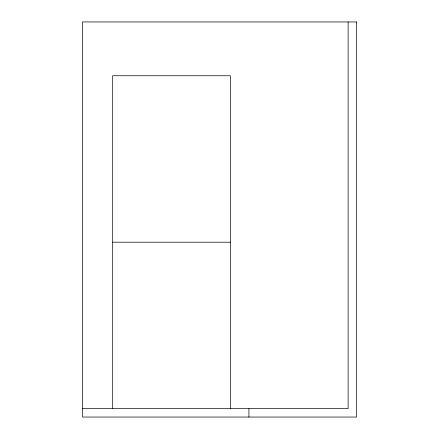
<?xml version="1.0" encoding="UTF-8"?>
<svg xmlns="http://www.w3.org/2000/svg" width="439" height="439" viewBox="0 0 439 439"><rect width="100%" height="100%" fill="white"/><g stroke="black" fill="none" stroke-linecap="round" stroke-linejoin="round"><path stroke-width="0.66" d="M112.691 242.196L230.382 242.196M82.477 408.643L348.116 408.643L348.116 21.95M248.924 408.643L248.924 417.05M230.382 408.643L230.382 75.749L112.691 75.749L112.691 408.643M356.523 21.95L82.477 21.95L82.477 417.05L356.523 417.05L356.523 21.95"/></g></svg>
